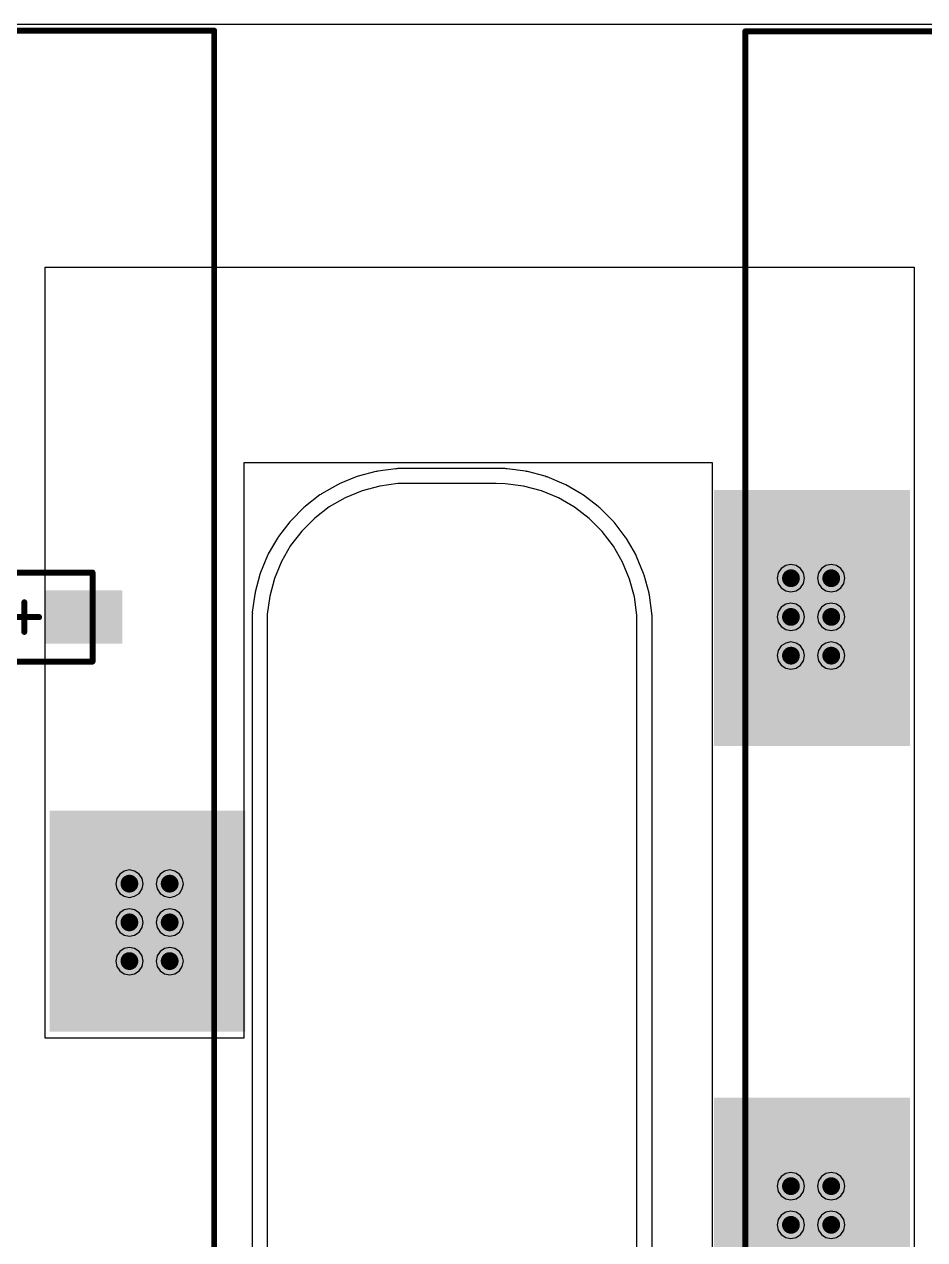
# Model space of a CAD drawing. Header units: millimetres. Extents: x 21 to 340, y 21 to 101.
# Drawn here: x 260.3 to 290.65, y 60.51 to 101.49 of the extents above; entities that cross this region are included whole.
import ezdxf

# ---------------------------------------------------------------- set-up
doc = ezdxf.new("R2010")
doc.units = ezdxf.units.MM
for name, color, linetype in [('BottomLayer', 5, 'Continuous'), ('BottomPaste', 16, 'Continuous'), ('BottomSolder', 6, 'Continuous'), ('Mechanical13', 56, 'Continuous'), ('Mechanical15', 56, 'Continuous'), ('MidLayer1', 16, 'Continuous'), ('MidLayer2', 76, 'Continuous'), ('MultiLayer', 9, 'Continuous'), ('PadHoleLayer', 156, 'Continuous'), ('TopLayer', 1, 'Continuous'), ('TopPaste', 8, 'Continuous'), ('TopSolder', 216, 'Continuous'), ('ViaHoleLayer', 16, 'Continuous')]:
    doc.layers.add(name, color=color, linetype=linetype)

# ---------------------------------------------------------------- blocks, each defined once
blk = doc.blocks.new('B340A_13_F_B_9')
at = {"layer": 'BottomLayer'}
for points in [[(-0.75, 0.85), (-3.25, 0.85), (-0.75, -0.85), (-3.25, -0.85)], [(3.25, 0.85), (0.75, 0.85), (3.25, -0.85), (0.75, -0.85)]]:
    blk.add_solid(points, dxfattribs=at)
at = {"layer": 'BottomPaste'}
for points in [[(-0.75, 0.85), (-3.25, 0.85), (-0.75, -0.85), (-3.25, -0.85)], [(3.25, 0.85), (0.75, 0.85), (3.25, -0.85), (0.75, -0.85)]]:
    blk.add_solid(points, dxfattribs=at)
at = {"layer": 'BottomSolder'}
for points in [[(-0.699, 0.901), (-3.301, 0.901), (-0.699, -0.901), (-3.301, -0.901)], [(3.301, 0.901), (0.699, 0.901), (3.301, -0.901), (0.699, -0.901)]]:
    blk.add_solid(points, dxfattribs=at)
at = {"layer": 'Mechanical13', "const_width": 0.2}
for points in [[(-2.3, 1.5), (2.3, 1.5)], [(-2.3, -1.5), (-2.3, 1.5)], [(2.3, -1.5), (2.3, 1.5)], [(-2.3, -1.5), (2.3, -1.5)]]:
    blk.add_lwpolyline(points, dxfattribs=at)
at = {"layer": 'Mechanical13', "const_width": 0.1}
for points in [[(-2.35, 1.5, 1), (-2.25, 1.5, 1)], [(-2.35, 1.5, 1), (-2.25, 1.5, 1)], [(2.25, 1.5, 1), (2.35, 1.5, 1)], [(2.25, 1.5, 1), (2.35, 1.5, 1)], [(-2.35, -1.5, 1), (-2.25, -1.5, 1)], [(-2.35, -1.5, 1), (-2.25, -1.5, 1)], [(2.25, -1.5, 1), (2.35, -1.5, 1)], [(2.25, -1.5, 1), (2.35, -1.5, 1)]]:
    blk.add_lwpolyline(points, format="xyb", close=True, dxfattribs=at)
at = {"layer": 'Mechanical15', "const_width": 0.2}
for points in [[(0, -0.5), (0, 0.5)], [(-0.5, 0), (0.5, 0)]]:
    blk.add_lwpolyline(points, dxfattribs=at)
at = {"layer": 'Mechanical15', "const_width": 0.1}
for points in [[(-0.05, 0.5, 1), (0.05, 0.5, 1)], [(-0.55, 0, 1), (-0.45, 0, 1)], [(0.45, 0, 1), (0.55, 0, 1)], [(-0.05, -0.5, 1), (0.05, -0.5, 1)]]:
    blk.add_lwpolyline(points, format="xyb", close=True, dxfattribs=at)
blk = doc.blocks.new('3G30A_12')
at = {"layer": 'Mechanical13', "const_width": 0.2}
for points in [[(39.875, 49.9), (-40.275, 49.9)], [(-40.275, -3.25), (-40.275, 49.9)]]:
    blk.add_lwpolyline(points, dxfattribs=at)
at = {"layer": 'Mechanical13', "const_width": 0.1}
blk.add_lwpolyline([(-40.325, 49.9, 1), (-40.225, 49.9, 1)], format="xyb", close=True, dxfattribs=at)
blk.add_lwpolyline([(-40.325, 49.9, 1), (-40.225, 49.9, 1)], format="xyb", close=True, dxfattribs=at)
at = {"layer": 'PadHoleLayer'}
blk.add_lwpolyline([(-10.25, 47.65), (-10.25, 47.65), (-10.25, 47.65), (-10.25, 47.65)], close=True, dxfattribs=at)
at = {"layer": 'TopLayer'}
blk.add_solid([(-6.575, 50.9), (-13.925, 50.9), (-6.575, 44.4), (-13.925, 44.4)], dxfattribs=at)
at = {"layer": 'TopPaste'}
blk.add_solid([(-6.575, 50.9), (-13.925, 50.9), (-6.575, 44.4), (-13.925, 44.4)], dxfattribs=at)
at = {"layer": 'TopSolder'}
blk.add_solid([(-6.524, 50.951), (-13.976, 50.951), (-6.524, 44.349), (-13.976, 44.349)], dxfattribs=at)
blk = doc.blocks.new('3G30A_13')
at = {"layer": 'Mechanical13', "const_width": 0.2}
for points in [[(-40.275, -3.25), (-40.275, 49.9)], [(39.875, -3.25), (-40.275, -3.25)]]:
    blk.add_lwpolyline(points, dxfattribs=at)
at = {"layer": 'Mechanical13', "const_width": 0.1}
blk.add_lwpolyline([(-40.325, -3.25, 1), (-40.225, -3.25, 1)], format="xyb", close=True, dxfattribs=at)
blk.add_lwpolyline([(-40.325, -3.25, 1), (-40.225, -3.25, 1)], format="xyb", close=True, dxfattribs=at)
at = {"layer": 'PadHoleLayer'}
for points in [[(-20.5, -1), (-20.5, -1), (-20.5, -1), (-20.5, -1)], [(0, -1), (0, -1), (0, -1), (0, -1)]]:
    blk.add_lwpolyline(points, close=True, dxfattribs=at)
at = {"layer": 'TopLayer'}
for points in [[(-16.235, 2.25), (-24.765, 2.25), (-16.235, -4.25), (-24.765, -4.25)], [(4.265, 2.25), (-4.265, 2.25), (4.265, -4.25), (-4.265, -4.25)]]:
    blk.add_solid(points, dxfattribs=at)
at = {"layer": 'TopPaste'}
for points in [[(-16.235, 2.25), (-24.765, 2.25), (-16.235, -4.25), (-24.765, -4.25)], [(4.265, 2.25), (-4.265, 2.25), (4.265, -4.25), (-4.265, -4.25)]]:
    blk.add_solid(points, dxfattribs=at)
at = {"layer": 'TopSolder'}
for points in [[(-16.184, 2.301), (-24.816, 2.301), (-16.184, -4.301), (-24.816, -4.301)], [(4.316, 2.301), (-4.316, 2.301), (4.316, -4.301), (-4.316, -4.301)]]:
    blk.add_solid(points, dxfattribs=at)

msp = doc.modelspace()

# ---------------------------------------------------------------- linework, layer by layer
at = {"layer": 'BottomLayer'}
for p, q in [((261, 93.3), (290.3, 93.3)), ((261, 67.3), (261, 93.3)), ((290.3, 93.3), (290.3, 36)), ((283.5, 86.7), (267.7, 86.7)), ((267.7, 86.7), (267.7, 67.3)), ((283.5, 36), (283.5, 86.7)), ((267.7, 67.3), (261, 67.3))]:
    msp.add_line(p, q, dxfattribs=at)
at = {"layer": 'BottomLayer', "const_width": 0.3}
for points in [[(285.992, 82.811, 1), (286.292, 82.811, 1)], [(287.35, 82.811, 1), (287.65, 82.811, 1)], [(285.992, 81.506, 1), (286.292, 81.506, 1)], [(287.35, 81.506, 1), (287.65, 81.506, 1)], [(285.992, 80.2, 1), (286.292, 80.2, 1)], [(287.35, 80.2, 1), (287.65, 80.2, 1)], [(263.692, 72.511, 1), (263.992, 72.511, 1)], [(265.05, 72.511, 1), (265.35, 72.511, 1)], [(263.692, 71.206, 1), (263.992, 71.206, 1)], [(265.05, 71.206, 1), (265.35, 71.206, 1)], [(263.692, 69.9, 1), (263.992, 69.9, 1)], [(265.05, 69.9, 1), (265.35, 69.9, 1)], [(285.992, 62.311, 1), (286.292, 62.311, 1)], [(287.35, 62.311, 1), (287.65, 62.311, 1)], [(285.992, 61.006, 1), (286.292, 61.006, 1)], [(287.35, 61.006, 1), (287.65, 61.006, 1)]]:
    msp.add_lwpolyline(points, format="xyb", close=True, dxfattribs=at)
at = {"layer": 'MidLayer1'}
for p, q in [((20.51, 101.49), (339.99, 101.49)), ((272.825, 86.505), (272.213, 86.425)), ((272.858, 86.503), (272.825, 86.505)), ((272.891, 86.51), (272.858, 86.503)), ((273.2, 86.51), (272.891, 86.51)), ((276.2, 86.51), (273.2, 86.51)), ((276.201, 86.51), (276.2, 86.51)), ((276.512, 86.509), (276.201, 86.51)), ((276.201, 86.51), (276.201, 86.51)), ((276.545, 86.503), (276.512, 86.509)), ((276.579, 86.505), (276.545, 86.503)), ((277.195, 86.422), (276.579, 86.505)), ((271.488, 86.231), (270.917, 85.994)), ((271.521, 86.237), (271.488, 86.231)), ((271.551, 86.252), (271.521, 86.237)), ((272.147, 86.412), (271.551, 86.252)), ((272.181, 86.414), (272.147, 86.412)), ((272.213, 86.425), (272.181, 86.414)), ((277.227, 86.412), (277.195, 86.422)), ((277.261, 86.409), (277.227, 86.412)), ((277.862, 86.248), (277.261, 86.409)), ((277.892, 86.233), (277.862, 86.248)), ((277.924, 86.226), (277.892, 86.233)), ((278.499, 85.987), (277.924, 86.226)), ((270.857, 85.965), (270.323, 85.656)), ((270.889, 85.976), (270.857, 85.965)), ((270.917, 85.994), (270.889, 85.976)), ((278.527, 85.969), (278.499, 85.987)), ((278.559, 85.958), (278.527, 85.969)), ((279.098, 85.646), (278.559, 85.958)), ((270.267, 85.619), (269.777, 85.243)), ((270.297, 85.634), (270.267, 85.619)), ((270.323, 85.656), (270.297, 85.634)), ((279.123, 85.624), (279.098, 85.646)), ((279.153, 85.609), (279.123, 85.624)), ((279.646, 85.23), (279.153, 85.609)), ((269.727, 85.199), (269.291, 84.763)), ((269.755, 85.218), (269.727, 85.199)), ((269.777, 85.243), (269.755, 85.218)), ((279.669, 85.205), (279.646, 85.23)), ((279.696, 85.187), (279.669, 85.205)), ((280.137, 84.746), (279.696, 85.187)), ((269.247, 84.713), (268.871, 84.223)), ((269.272, 84.735), (269.247, 84.713)), ((269.291, 84.763), (269.272, 84.735)), ((280.155, 84.719), (280.137, 84.746)), ((280.18, 84.696), (280.155, 84.719)), ((280.559, 84.203), (280.18, 84.696)), ((268.834, 84.167), (268.525, 83.633)), ((268.856, 84.193), (268.834, 84.167)), ((268.871, 84.223), (268.856, 84.193)), ((280.574, 84.173), (280.559, 84.203)), ((280.596, 84.148), (280.574, 84.173)), ((280.908, 83.609), (280.596, 84.148)), ((268.525, 83.633), (268.514, 83.601)), ((268.496, 83.573), (268.259, 83.002)), ((268.514, 83.601), (268.496, 83.573)), ((280.919, 83.577), (280.908, 83.609)), ((280.937, 83.549), (280.919, 83.577)), ((281.176, 82.975), (280.937, 83.549)), ((285.965, 83.237), (285.816, 83.137)), ((286.142, 83.272), (285.965, 83.237)), ((286.318, 83.237), (286.142, 83.272)), ((286.468, 83.137), (286.318, 83.237)), ((287.323, 83.237), (287.174, 83.137)), ((287.5, 83.272), (287.323, 83.237)), ((287.677, 83.237), (287.5, 83.272)), ((287.826, 83.137), (287.677, 83.237)), ((268.238, 82.939), (268.078, 82.343)), ((268.253, 82.969), (268.238, 82.939)), ((268.259, 83.002), (268.253, 82.969)), ((281.183, 82.942), (281.176, 82.975)), ((281.198, 82.912), (281.183, 82.942)), ((281.359, 82.311), (281.198, 82.912)), ((285.716, 82.988), (285.68, 82.811)), ((285.68, 82.811), (285.716, 82.635)), ((285.816, 83.137), (285.716, 82.988)), ((286.568, 82.988), (286.468, 83.137)), ((286.603, 82.811), (286.568, 82.988)), ((286.568, 82.635), (286.603, 82.811)), ((287.074, 82.988), (287.039, 82.811)), ((287.039, 82.811), (287.074, 82.635)), ((287.174, 83.137), (287.074, 82.988)), ((287.926, 82.988), (287.826, 83.137)), ((287.961, 82.811), (287.926, 82.988)), ((287.926, 82.635), (287.961, 82.811)), ((285.716, 82.635), (285.816, 82.485)), ((285.816, 82.485), (285.965, 82.385)), ((285.965, 82.385), (286.142, 82.35)), ((286.142, 82.35), (286.318, 82.385)), ((286.318, 82.385), (286.468, 82.485)), ((286.468, 82.485), (286.568, 82.635)), ((287.074, 82.635), (287.174, 82.485)), ((287.174, 82.485), (287.323, 82.385)), ((287.323, 82.385), (287.5, 82.35)), ((287.5, 82.35), (287.677, 82.385)), ((287.677, 82.385), (287.826, 82.485)), ((287.826, 82.485), (287.926, 82.635)), ((268.065, 82.277), (267.985, 81.665)), ((268.076, 82.309), (268.065, 82.277)), ((268.078, 82.343), (268.076, 82.309)), ((281.362, 82.277), (281.359, 82.311)), ((281.372, 82.245), (281.362, 82.277)), ((281.455, 81.629), (281.372, 82.245)), ((267.987, 81.632), (267.98, 81.599)), ((267.98, 81.599), (267.98, 81.29)), ((267.985, 81.665), (267.987, 81.632)), ((281.453, 81.595), (281.455, 81.629)), ((281.459, 81.562), (281.453, 81.595)), ((281.46, 81.251), (281.459, 81.562)), ((285.716, 81.682), (285.68, 81.506)), ((285.816, 81.832), (285.716, 81.682)), ((285.965, 81.932), (285.816, 81.832)), ((286.142, 81.967), (285.965, 81.932)), ((286.318, 81.932), (286.142, 81.967)), ((286.468, 81.832), (286.318, 81.932)), ((286.568, 81.682), (286.468, 81.832)), ((286.603, 81.506), (286.568, 81.682)), ((287.074, 81.682), (287.039, 81.506)), ((287.174, 81.832), (287.074, 81.682)), ((287.323, 81.932), (287.174, 81.832)), ((287.5, 81.967), (287.323, 81.932)), ((287.677, 81.932), (287.5, 81.967)), ((287.826, 81.832), (287.677, 81.932)), ((287.926, 81.682), (287.826, 81.832)), ((287.961, 81.506), (287.926, 81.682)), ((267.98, 81.29), (267.98, 40.71)), ((281.46, 81.25), (281.46, 81.251)), ((281.46, 81.251), (281.46, 81.251)), ((281.46, 40.75), (281.46, 81.25)), ((285.68, 81.506), (285.716, 81.329)), ((285.716, 81.329), (285.816, 81.179)), ((285.816, 81.179), (285.965, 81.079)), ((286.318, 81.079), (286.468, 81.179)), ((286.468, 81.179), (286.568, 81.329)), ((286.568, 81.329), (286.603, 81.506)), ((287.039, 81.506), (287.074, 81.329)), ((287.074, 81.329), (287.174, 81.179)), ((287.174, 81.179), (287.323, 81.079)), ((287.677, 81.079), (287.826, 81.179)), ((287.826, 81.179), (287.926, 81.329)), ((287.926, 81.329), (287.961, 81.506)), ((285.965, 81.079), (286.142, 81.044)), ((286.142, 81.044), (286.318, 81.079)), ((287.323, 81.079), (287.5, 81.044)), ((287.5, 81.044), (287.677, 81.079)), ((285.716, 80.377), (285.68, 80.2)), ((285.816, 80.526), (285.716, 80.377)), ((285.965, 80.626), (285.816, 80.526)), ((286.142, 80.661), (285.965, 80.626)), ((286.318, 80.626), (286.142, 80.661)), ((286.468, 80.526), (286.318, 80.626)), ((286.568, 80.377), (286.468, 80.526)), ((286.603, 80.2), (286.568, 80.377)), ((287.074, 80.377), (287.039, 80.2)), ((287.174, 80.526), (287.074, 80.377)), ((287.323, 80.626), (287.174, 80.526)), ((287.5, 80.661), (287.323, 80.626)), ((287.677, 80.626), (287.5, 80.661)), ((287.826, 80.526), (287.677, 80.626)), ((287.926, 80.377), (287.826, 80.526)), ((287.961, 80.2), (287.926, 80.377)), ((285.68, 80.2), (285.716, 80.023)), ((285.716, 80.023), (285.816, 79.874)), ((286.468, 79.874), (286.568, 80.023)), ((286.568, 80.023), (286.603, 80.2)), ((287.039, 80.2), (287.074, 80.023)), ((287.074, 80.023), (287.174, 79.874)), ((287.826, 79.874), (287.926, 80.023)), ((287.926, 80.023), (287.961, 80.2)), ((285.816, 79.874), (285.965, 79.774)), ((285.965, 79.774), (286.142, 79.739)), ((286.142, 79.739), (286.318, 79.774)), ((286.318, 79.774), (286.468, 79.874)), ((287.174, 79.874), (287.323, 79.774)), ((287.323, 79.774), (287.5, 79.739)), ((287.5, 79.739), (287.677, 79.774)), ((287.677, 79.774), (287.826, 79.874)), ((263.842, 72.972), (263.665, 72.937)), ((264.018, 72.937), (263.842, 72.972)), ((265.2, 72.972), (265.023, 72.937)), ((265.377, 72.937), (265.2, 72.972)), ((263.416, 72.688), (263.38, 72.511)), ((263.516, 72.837), (263.416, 72.688)), ((263.665, 72.937), (263.516, 72.837)), ((264.168, 72.837), (264.018, 72.937)), ((264.268, 72.688), (264.168, 72.837)), ((264.303, 72.511), (264.268, 72.688)), ((264.774, 72.688), (264.739, 72.511)), ((264.874, 72.837), (264.774, 72.688)), ((265.023, 72.937), (264.874, 72.837)), ((265.526, 72.837), (265.377, 72.937)), ((265.626, 72.688), (265.526, 72.837)), ((265.661, 72.511), (265.626, 72.688)), ((263.38, 72.511), (263.416, 72.335)), ((263.416, 72.335), (263.516, 72.185)), ((263.516, 72.185), (263.665, 72.085)), ((264.018, 72.085), (264.168, 72.185)), ((264.168, 72.185), (264.268, 72.335)), ((264.268, 72.335), (264.303, 72.511)), ((264.739, 72.511), (264.774, 72.335)), ((264.774, 72.335), (264.874, 72.185)), ((264.874, 72.185), (265.023, 72.085)), ((265.377, 72.085), (265.526, 72.185)), ((265.526, 72.185), (265.626, 72.335)), ((265.626, 72.335), (265.661, 72.511)), ((263.665, 72.085), (263.842, 72.05)), ((263.842, 72.05), (264.018, 72.085)), ((265.023, 72.085), (265.2, 72.05)), ((265.2, 72.05), (265.377, 72.085)), ((263.416, 71.382), (263.38, 71.206)), ((263.516, 71.532), (263.416, 71.382)), ((263.665, 71.632), (263.516, 71.532)), ((263.842, 71.667), (263.665, 71.632)), ((264.018, 71.632), (263.842, 71.667)), ((264.168, 71.532), (264.018, 71.632)), ((264.268, 71.382), (264.168, 71.532)), ((264.303, 71.206), (264.268, 71.382)), ((264.774, 71.382), (264.739, 71.206)), ((264.874, 71.532), (264.774, 71.382)), ((265.023, 71.632), (264.874, 71.532)), ((265.2, 71.667), (265.023, 71.632)), ((265.377, 71.632), (265.2, 71.667)), ((265.526, 71.532), (265.377, 71.632)), ((265.626, 71.382), (265.526, 71.532)), ((265.661, 71.206), (265.626, 71.382)), ((263.38, 71.206), (263.416, 71.029)), ((263.416, 71.029), (263.516, 70.879)), ((264.168, 70.879), (264.268, 71.029)), ((264.268, 71.029), (264.303, 71.206)), ((264.739, 71.206), (264.774, 71.029)), ((264.774, 71.029), (264.874, 70.879)), ((265.526, 70.879), (265.626, 71.029)), ((265.626, 71.029), (265.661, 71.206)), ((263.516, 70.879), (263.665, 70.779)), ((263.665, 70.779), (263.842, 70.744)), ((263.842, 70.744), (264.018, 70.779)), ((264.018, 70.779), (264.168, 70.879)), ((264.874, 70.879), (265.023, 70.779)), ((265.023, 70.779), (265.2, 70.744)), ((265.2, 70.744), (265.377, 70.779)), ((265.377, 70.779), (265.526, 70.879)), ((263.516, 70.226), (263.416, 70.077)), ((263.665, 70.326), (263.516, 70.226)), ((263.842, 70.361), (263.665, 70.326)), ((264.018, 70.326), (263.842, 70.361)), ((264.168, 70.226), (264.018, 70.326)), ((264.268, 70.077), (264.168, 70.226)), ((264.874, 70.226), (264.774, 70.077)), ((265.023, 70.326), (264.874, 70.226)), ((265.2, 70.361), (265.023, 70.326)), ((265.377, 70.326), (265.2, 70.361)), ((265.526, 70.226), (265.377, 70.326)), ((265.626, 70.077), (265.526, 70.226)), ((263.416, 70.077), (263.38, 69.9)), ((263.38, 69.9), (263.416, 69.723)), ((263.416, 69.723), (263.516, 69.574)), ((264.168, 69.574), (264.268, 69.723)), ((264.303, 69.9), (264.268, 70.077)), ((264.268, 69.723), (264.303, 69.9)), ((264.774, 70.077), (264.739, 69.9)), ((264.739, 69.9), (264.774, 69.723)), ((264.774, 69.723), (264.874, 69.574)), ((265.526, 69.574), (265.626, 69.723)), ((265.661, 69.9), (265.626, 70.077)), ((265.626, 69.723), (265.661, 69.9)), ((263.516, 69.574), (263.665, 69.474)), ((263.665, 69.474), (263.842, 69.439)), ((263.842, 69.439), (264.018, 69.474)), ((264.018, 69.474), (264.168, 69.574)), ((264.874, 69.574), (265.023, 69.474)), ((265.023, 69.474), (265.2, 69.439)), ((265.2, 69.439), (265.377, 69.474)), ((265.377, 69.474), (265.526, 69.574)), ((285.965, 62.737), (285.816, 62.637)), ((286.142, 62.772), (285.965, 62.737)), ((286.318, 62.737), (286.142, 62.772)), ((286.468, 62.637), (286.318, 62.737)), ((287.323, 62.737), (287.174, 62.637)), ((287.5, 62.772), (287.323, 62.737)), ((287.677, 62.737), (287.5, 62.772)), ((287.826, 62.637), (287.677, 62.737)), ((285.716, 62.488), (285.68, 62.311)), ((285.68, 62.311), (285.716, 62.135)), ((285.816, 62.637), (285.716, 62.488)), ((286.568, 62.488), (286.468, 62.637)), ((286.603, 62.311), (286.568, 62.488)), ((286.568, 62.135), (286.603, 62.311)), ((287.074, 62.488), (287.039, 62.311)), ((287.039, 62.311), (287.074, 62.135)), ((287.174, 62.637), (287.074, 62.488)), ((287.926, 62.488), (287.826, 62.637)), ((287.961, 62.311), (287.926, 62.488)), ((287.926, 62.135), (287.961, 62.311)), ((285.716, 62.135), (285.816, 61.985)), ((285.816, 61.985), (285.965, 61.885)), ((286.318, 61.885), (286.468, 61.985)), ((286.468, 61.985), (286.568, 62.135)), ((287.074, 62.135), (287.174, 61.985)), ((287.174, 61.985), (287.323, 61.885)), ((287.677, 61.885), (287.826, 61.985)), ((287.826, 61.985), (287.926, 62.135)), ((285.965, 61.885), (286.142, 61.85)), ((286.142, 61.85), (286.318, 61.885)), ((287.323, 61.885), (287.5, 61.85)), ((287.5, 61.85), (287.677, 61.885)), ((285.716, 61.182), (285.68, 61.006)), ((285.816, 61.332), (285.716, 61.182)), ((285.965, 61.432), (285.816, 61.332)), ((286.142, 61.467), (285.965, 61.432)), ((286.318, 61.432), (286.142, 61.467)), ((286.468, 61.332), (286.318, 61.432)), ((286.568, 61.182), (286.468, 61.332)), ((286.603, 61.006), (286.568, 61.182)), ((287.074, 61.182), (287.039, 61.006)), ((287.174, 61.332), (287.074, 61.182)), ((287.323, 61.432), (287.174, 61.332)), ((287.5, 61.467), (287.323, 61.432)), ((287.677, 61.432), (287.5, 61.467)), ((287.826, 61.332), (287.677, 61.432)), ((287.926, 61.182), (287.826, 61.332)), ((287.961, 61.006), (287.926, 61.182)), ((285.68, 61.006), (285.716, 60.829)), ((285.716, 60.829), (285.816, 60.679)), ((285.816, 60.679), (285.965, 60.579)), ((286.318, 60.579), (286.468, 60.679)), ((286.468, 60.679), (286.568, 60.829)), ((286.568, 60.829), (286.603, 61.006)), ((287.039, 61.006), (287.074, 60.829)), ((287.074, 60.829), (287.174, 60.679)), ((287.174, 60.679), (287.323, 60.579)), ((287.677, 60.579), (287.826, 60.679)), ((287.826, 60.679), (287.926, 60.829)), ((287.926, 60.829), (287.961, 61.006)), ((285.965, 60.579), (286.142, 60.544)), ((286.142, 60.544), (286.318, 60.579)), ((287.323, 60.579), (287.5, 60.544)), ((287.5, 60.544), (287.677, 60.579))]:
    msp.add_line(p, q, dxfattribs=at)
at = {"layer": 'MidLayer1', "const_width": 0.3}
for points in [[(285.992, 82.811, 1), (286.292, 82.811, 1)], [(287.35, 82.811, 1), (287.65, 82.811, 1)], [(285.992, 81.506, 1), (286.292, 81.506, 1)], [(287.35, 81.506, 1), (287.65, 81.506, 1)], [(285.992, 80.2, 1), (286.292, 80.2, 1)], [(287.35, 80.2, 1), (287.65, 80.2, 1)], [(263.692, 72.511, 1), (263.992, 72.511, 1)], [(265.05, 72.511, 1), (265.35, 72.511, 1)], [(263.692, 71.206, 1), (263.992, 71.206, 1)], [(265.05, 71.206, 1), (265.35, 71.206, 1)], [(263.692, 69.9, 1), (263.992, 69.9, 1)], [(265.05, 69.9, 1), (265.35, 69.9, 1)], [(285.992, 62.311, 1), (286.292, 62.311, 1)], [(287.35, 62.311, 1), (287.65, 62.311, 1)], [(285.992, 61.006, 1), (286.292, 61.006, 1)], [(287.35, 61.006, 1), (287.65, 61.006, 1)]]:
    msp.add_lwpolyline(points, format="xyb", close=True, dxfattribs=at)
at = {"layer": 'MidLayer2'}
for p, q in [((20.51, 101.49), (339.99, 101.49)), ((272.825, 86.505), (272.213, 86.425)), ((272.858, 86.503), (272.825, 86.505)), ((272.891, 86.51), (272.858, 86.503)), ((273.2, 86.51), (272.891, 86.51)), ((276.2, 86.51), (273.2, 86.51)), ((276.201, 86.51), (276.2, 86.51)), ((276.512, 86.509), (276.201, 86.51)), ((276.201, 86.51), (276.201, 86.51)), ((276.545, 86.503), (276.512, 86.509)), ((276.579, 86.505), (276.545, 86.503)), ((277.195, 86.422), (276.579, 86.505)), ((271.488, 86.231), (270.917, 85.994)), ((271.521, 86.237), (271.488, 86.231)), ((271.551, 86.252), (271.521, 86.237)), ((272.147, 86.412), (271.551, 86.252)), ((272.181, 86.414), (272.147, 86.412)), ((272.213, 86.425), (272.181, 86.414)), ((277.227, 86.412), (277.195, 86.422)), ((277.261, 86.409), (277.227, 86.412)), ((277.862, 86.248), (277.261, 86.409)), ((277.892, 86.233), (277.862, 86.248)), ((277.924, 86.226), (277.892, 86.233)), ((278.499, 85.987), (277.924, 86.226)), ((270.857, 85.965), (270.323, 85.656)), ((270.889, 85.976), (270.857, 85.965)), ((270.917, 85.994), (270.889, 85.976)), ((278.527, 85.969), (278.499, 85.987)), ((278.559, 85.958), (278.527, 85.969)), ((279.098, 85.646), (278.559, 85.958)), ((270.267, 85.619), (269.777, 85.243)), ((270.297, 85.634), (270.267, 85.619)), ((270.323, 85.656), (270.297, 85.634)), ((279.123, 85.624), (279.098, 85.646)), ((279.153, 85.609), (279.123, 85.624)), ((279.646, 85.23), (279.153, 85.609)), ((269.727, 85.199), (269.291, 84.763)), ((269.755, 85.218), (269.727, 85.199)), ((269.777, 85.243), (269.755, 85.218)), ((279.669, 85.205), (279.646, 85.23)), ((279.696, 85.187), (279.669, 85.205)), ((280.137, 84.746), (279.696, 85.187)), ((269.247, 84.713), (268.871, 84.223)), ((269.272, 84.735), (269.247, 84.713)), ((269.291, 84.763), (269.272, 84.735)), ((280.155, 84.719), (280.137, 84.746)), ((280.18, 84.696), (280.155, 84.719)), ((280.559, 84.203), (280.18, 84.696)), ((268.834, 84.167), (268.525, 83.633)), ((268.856, 84.193), (268.834, 84.167)), ((268.871, 84.223), (268.856, 84.193)), ((280.574, 84.173), (280.559, 84.203)), ((280.596, 84.148), (280.574, 84.173)), ((280.908, 83.609), (280.596, 84.148)), ((268.525, 83.633), (268.514, 83.601)), ((268.496, 83.573), (268.259, 83.002)), ((268.514, 83.601), (268.496, 83.573)), ((280.919, 83.577), (280.908, 83.609)), ((280.937, 83.549), (280.919, 83.577)), ((281.176, 82.975), (280.937, 83.549)), ((285.965, 83.237), (285.816, 83.137)), ((286.142, 83.272), (285.965, 83.237)), ((286.318, 83.237), (286.142, 83.272)), ((286.468, 83.137), (286.318, 83.237)), ((287.323, 83.237), (287.174, 83.137)), ((287.5, 83.272), (287.323, 83.237)), ((287.677, 83.237), (287.5, 83.272)), ((287.826, 83.137), (287.677, 83.237)), ((268.238, 82.939), (268.078, 82.343)), ((268.253, 82.969), (268.238, 82.939)), ((268.259, 83.002), (268.253, 82.969)), ((281.183, 82.942), (281.176, 82.975)), ((281.198, 82.912), (281.183, 82.942)), ((281.359, 82.311), (281.198, 82.912)), ((285.716, 82.988), (285.68, 82.811)), ((285.68, 82.811), (285.716, 82.635)), ((285.816, 83.137), (285.716, 82.988)), ((286.568, 82.988), (286.468, 83.137)), ((286.603, 82.811), (286.568, 82.988)), ((286.568, 82.635), (286.603, 82.811)), ((287.074, 82.988), (287.039, 82.811)), ((287.039, 82.811), (287.074, 82.635)), ((287.174, 83.137), (287.074, 82.988)), ((287.926, 82.988), (287.826, 83.137)), ((287.961, 82.811), (287.926, 82.988)), ((287.926, 82.635), (287.961, 82.811)), ((285.716, 82.635), (285.816, 82.485)), ((285.816, 82.485), (285.965, 82.385)), ((285.965, 82.385), (286.142, 82.35)), ((286.142, 82.35), (286.318, 82.385)), ((286.318, 82.385), (286.468, 82.485)), ((286.468, 82.485), (286.568, 82.635)), ((287.074, 82.635), (287.174, 82.485)), ((287.174, 82.485), (287.323, 82.385)), ((287.323, 82.385), (287.5, 82.35)), ((287.5, 82.35), (287.677, 82.385)), ((287.677, 82.385), (287.826, 82.485)), ((287.826, 82.485), (287.926, 82.635)), ((268.065, 82.277), (267.985, 81.665)), ((268.076, 82.309), (268.065, 82.277)), ((268.078, 82.343), (268.076, 82.309)), ((281.362, 82.277), (281.359, 82.311)), ((281.372, 82.245), (281.362, 82.277)), ((281.455, 81.629), (281.372, 82.245)), ((267.987, 81.632), (267.98, 81.599)), ((267.98, 81.599), (267.98, 81.29)), ((267.985, 81.665), (267.987, 81.632)), ((281.453, 81.595), (281.455, 81.629)), ((281.459, 81.562), (281.453, 81.595)), ((281.46, 81.251), (281.459, 81.562)), ((285.716, 81.682), (285.68, 81.506)), ((285.816, 81.832), (285.716, 81.682)), ((285.965, 81.932), (285.816, 81.832)), ((286.142, 81.967), (285.965, 81.932)), ((286.318, 81.932), (286.142, 81.967)), ((286.468, 81.832), (286.318, 81.932)), ((286.568, 81.682), (286.468, 81.832)), ((286.603, 81.506), (286.568, 81.682)), ((287.074, 81.682), (287.039, 81.506)), ((287.174, 81.832), (287.074, 81.682)), ((287.323, 81.932), (287.174, 81.832)), ((287.5, 81.967), (287.323, 81.932)), ((287.677, 81.932), (287.5, 81.967)), ((287.826, 81.832), (287.677, 81.932)), ((287.926, 81.682), (287.826, 81.832)), ((287.961, 81.506), (287.926, 81.682)), ((267.98, 81.29), (267.98, 40.71)), ((281.46, 81.25), (281.46, 81.251)), ((281.46, 81.251), (281.46, 81.251)), ((281.46, 40.75), (281.46, 81.25)), ((285.68, 81.506), (285.716, 81.329)), ((285.716, 81.329), (285.816, 81.179)), ((285.816, 81.179), (285.965, 81.079)), ((286.318, 81.079), (286.468, 81.179)), ((286.468, 81.179), (286.568, 81.329)), ((286.568, 81.329), (286.603, 81.506)), ((287.039, 81.506), (287.074, 81.329)), ((287.074, 81.329), (287.174, 81.179)), ((287.174, 81.179), (287.323, 81.079)), ((287.677, 81.079), (287.826, 81.179)), ((287.826, 81.179), (287.926, 81.329)), ((287.926, 81.329), (287.961, 81.506)), ((285.965, 81.079), (286.142, 81.044)), ((286.142, 81.044), (286.318, 81.079)), ((287.323, 81.079), (287.5, 81.044)), ((287.5, 81.044), (287.677, 81.079)), ((285.716, 80.377), (285.68, 80.2)), ((285.816, 80.526), (285.716, 80.377)), ((285.965, 80.626), (285.816, 80.526)), ((286.142, 80.661), (285.965, 80.626)), ((286.318, 80.626), (286.142, 80.661)), ((286.468, 80.526), (286.318, 80.626)), ((286.568, 80.377), (286.468, 80.526)), ((286.603, 80.2), (286.568, 80.377)), ((287.074, 80.377), (287.039, 80.2)), ((287.174, 80.526), (287.074, 80.377)), ((287.323, 80.626), (287.174, 80.526)), ((287.5, 80.661), (287.323, 80.626)), ((287.677, 80.626), (287.5, 80.661)), ((287.826, 80.526), (287.677, 80.626)), ((287.926, 80.377), (287.826, 80.526)), ((287.961, 80.2), (287.926, 80.377)), ((285.68, 80.2), (285.716, 80.023)), ((285.716, 80.023), (285.816, 79.874)), ((286.468, 79.874), (286.568, 80.023)), ((286.568, 80.023), (286.603, 80.2)), ((287.039, 80.2), (287.074, 80.023)), ((287.074, 80.023), (287.174, 79.874)), ((287.826, 79.874), (287.926, 80.023)), ((287.926, 80.023), (287.961, 80.2)), ((285.816, 79.874), (285.965, 79.774)), ((285.965, 79.774), (286.142, 79.739)), ((286.142, 79.739), (286.318, 79.774)), ((286.318, 79.774), (286.468, 79.874)), ((287.174, 79.874), (287.323, 79.774)), ((287.323, 79.774), (287.5, 79.739)), ((287.5, 79.739), (287.677, 79.774)), ((287.677, 79.774), (287.826, 79.874)), ((263.842, 72.972), (263.665, 72.937)), ((264.018, 72.937), (263.842, 72.972)), ((265.2, 72.972), (265.023, 72.937)), ((265.377, 72.937), (265.2, 72.972)), ((263.416, 72.688), (263.38, 72.511)), ((263.516, 72.837), (263.416, 72.688)), ((263.665, 72.937), (263.516, 72.837)), ((264.168, 72.837), (264.018, 72.937)), ((264.268, 72.688), (264.168, 72.837)), ((264.303, 72.511), (264.268, 72.688)), ((264.774, 72.688), (264.739, 72.511)), ((264.874, 72.837), (264.774, 72.688)), ((265.023, 72.937), (264.874, 72.837)), ((265.526, 72.837), (265.377, 72.937)), ((265.626, 72.688), (265.526, 72.837)), ((265.661, 72.511), (265.626, 72.688)), ((263.38, 72.511), (263.416, 72.335)), ((263.416, 72.335), (263.516, 72.185)), ((263.516, 72.185), (263.665, 72.085)), ((264.018, 72.085), (264.168, 72.185)), ((264.168, 72.185), (264.268, 72.335)), ((264.268, 72.335), (264.303, 72.511)), ((264.739, 72.511), (264.774, 72.335)), ((264.774, 72.335), (264.874, 72.185)), ((264.874, 72.185), (265.023, 72.085)), ((265.377, 72.085), (265.526, 72.185)), ((265.526, 72.185), (265.626, 72.335)), ((265.626, 72.335), (265.661, 72.511)), ((263.665, 72.085), (263.842, 72.05)), ((263.842, 72.05), (264.018, 72.085)), ((265.023, 72.085), (265.2, 72.05)), ((265.2, 72.05), (265.377, 72.085)), ((263.416, 71.382), (263.38, 71.206)), ((263.516, 71.532), (263.416, 71.382)), ((263.665, 71.632), (263.516, 71.532)), ((263.842, 71.667), (263.665, 71.632)), ((264.018, 71.632), (263.842, 71.667)), ((264.168, 71.532), (264.018, 71.632)), ((264.268, 71.382), (264.168, 71.532)), ((264.303, 71.206), (264.268, 71.382)), ((264.774, 71.382), (264.739, 71.206)), ((264.874, 71.532), (264.774, 71.382)), ((265.023, 71.632), (264.874, 71.532)), ((265.2, 71.667), (265.023, 71.632)), ((265.377, 71.632), (265.2, 71.667)), ((265.526, 71.532), (265.377, 71.632)), ((265.626, 71.382), (265.526, 71.532)), ((265.661, 71.206), (265.626, 71.382)), ((263.38, 71.206), (263.416, 71.029)), ((263.416, 71.029), (263.516, 70.879)), ((264.168, 70.879), (264.268, 71.029)), ((264.268, 71.029), (264.303, 71.206)), ((264.739, 71.206), (264.774, 71.029)), ((264.774, 71.029), (264.874, 70.879)), ((265.526, 70.879), (265.626, 71.029)), ((265.626, 71.029), (265.661, 71.206)), ((263.516, 70.879), (263.665, 70.779)), ((263.665, 70.779), (263.842, 70.744)), ((263.842, 70.744), (264.018, 70.779)), ((264.018, 70.779), (264.168, 70.879)), ((264.874, 70.879), (265.023, 70.779)), ((265.023, 70.779), (265.2, 70.744)), ((265.2, 70.744), (265.377, 70.779)), ((265.377, 70.779), (265.526, 70.879)), ((263.516, 70.226), (263.416, 70.077)), ((263.665, 70.326), (263.516, 70.226)), ((263.842, 70.361), (263.665, 70.326)), ((264.018, 70.326), (263.842, 70.361)), ((264.168, 70.226), (264.018, 70.326)), ((264.268, 70.077), (264.168, 70.226)), ((264.874, 70.226), (264.774, 70.077)), ((265.023, 70.326), (264.874, 70.226)), ((265.2, 70.361), (265.023, 70.326)), ((265.377, 70.326), (265.2, 70.361)), ((265.526, 70.226), (265.377, 70.326)), ((265.626, 70.077), (265.526, 70.226)), ((263.416, 70.077), (263.38, 69.9)), ((263.38, 69.9), (263.416, 69.723)), ((263.416, 69.723), (263.516, 69.574)), ((264.168, 69.574), (264.268, 69.723)), ((264.303, 69.9), (264.268, 70.077)), ((264.268, 69.723), (264.303, 69.9)), ((264.774, 70.077), (264.739, 69.9)), ((264.739, 69.9), (264.774, 69.723)), ((264.774, 69.723), (264.874, 69.574)), ((265.526, 69.574), (265.626, 69.723)), ((265.661, 69.9), (265.626, 70.077)), ((265.626, 69.723), (265.661, 69.9)), ((263.516, 69.574), (263.665, 69.474)), ((263.665, 69.474), (263.842, 69.439)), ((263.842, 69.439), (264.018, 69.474)), ((264.018, 69.474), (264.168, 69.574)), ((264.874, 69.574), (265.023, 69.474)), ((265.023, 69.474), (265.2, 69.439)), ((265.2, 69.439), (265.377, 69.474)), ((265.377, 69.474), (265.526, 69.574)), ((285.965, 62.737), (285.816, 62.637)), ((286.142, 62.772), (285.965, 62.737)), ((286.318, 62.737), (286.142, 62.772)), ((286.468, 62.637), (286.318, 62.737)), ((287.323, 62.737), (287.174, 62.637)), ((287.5, 62.772), (287.323, 62.737)), ((287.677, 62.737), (287.5, 62.772)), ((287.826, 62.637), (287.677, 62.737)), ((285.716, 62.488), (285.68, 62.311)), ((285.68, 62.311), (285.716, 62.135)), ((285.816, 62.637), (285.716, 62.488)), ((286.568, 62.488), (286.468, 62.637)), ((286.603, 62.311), (286.568, 62.488)), ((286.568, 62.135), (286.603, 62.311)), ((287.074, 62.488), (287.039, 62.311)), ((287.039, 62.311), (287.074, 62.135)), ((287.174, 62.637), (287.074, 62.488)), ((287.926, 62.488), (287.826, 62.637)), ((287.961, 62.311), (287.926, 62.488)), ((287.926, 62.135), (287.961, 62.311)), ((285.716, 62.135), (285.816, 61.985)), ((285.816, 61.985), (285.965, 61.885)), ((286.318, 61.885), (286.468, 61.985)), ((286.468, 61.985), (286.568, 62.135)), ((287.074, 62.135), (287.174, 61.985)), ((287.174, 61.985), (287.323, 61.885)), ((287.677, 61.885), (287.826, 61.985)), ((287.826, 61.985), (287.926, 62.135)), ((285.965, 61.885), (286.142, 61.85)), ((286.142, 61.85), (286.318, 61.885)), ((287.323, 61.885), (287.5, 61.85)), ((287.5, 61.85), (287.677, 61.885)), ((285.716, 61.182), (285.68, 61.006)), ((285.816, 61.332), (285.716, 61.182)), ((285.965, 61.432), (285.816, 61.332)), ((286.142, 61.467), (285.965, 61.432)), ((286.318, 61.432), (286.142, 61.467)), ((286.468, 61.332), (286.318, 61.432)), ((286.568, 61.182), (286.468, 61.332)), ((286.603, 61.006), (286.568, 61.182)), ((287.074, 61.182), (287.039, 61.006)), ((287.174, 61.332), (287.074, 61.182)), ((287.323, 61.432), (287.174, 61.332)), ((287.5, 61.467), (287.323, 61.432)), ((287.677, 61.432), (287.5, 61.467)), ((287.826, 61.332), (287.677, 61.432)), ((287.926, 61.182), (287.826, 61.332)), ((287.961, 61.006), (287.926, 61.182)), ((285.68, 61.006), (285.716, 60.829)), ((285.716, 60.829), (285.816, 60.679)), ((285.816, 60.679), (285.965, 60.579)), ((286.318, 60.579), (286.468, 60.679)), ((286.468, 60.679), (286.568, 60.829)), ((286.568, 60.829), (286.603, 61.006)), ((287.039, 61.006), (287.074, 60.829)), ((287.074, 60.829), (287.174, 60.679)), ((287.174, 60.679), (287.323, 60.579)), ((287.677, 60.579), (287.826, 60.679)), ((287.826, 60.679), (287.926, 60.829)), ((287.926, 60.829), (287.961, 61.006)), ((285.965, 60.579), (286.142, 60.544)), ((286.142, 60.544), (286.318, 60.579)), ((287.323, 60.579), (287.5, 60.544)), ((287.5, 60.544), (287.677, 60.579))]:
    msp.add_line(p, q, dxfattribs=at)
at = {"layer": 'MidLayer2', "const_width": 0.3}
for points in [[(285.992, 82.811, 1), (286.292, 82.811, 1)], [(287.35, 82.811, 1), (287.65, 82.811, 1)], [(285.992, 81.506, 1), (286.292, 81.506, 1)], [(287.35, 81.506, 1), (287.65, 81.506, 1)], [(285.992, 80.2, 1), (286.292, 80.2, 1)], [(287.35, 80.2, 1), (287.65, 80.2, 1)], [(263.692, 72.511, 1), (263.992, 72.511, 1)], [(265.05, 72.511, 1), (265.35, 72.511, 1)], [(263.692, 71.206, 1), (263.992, 71.206, 1)], [(265.05, 71.206, 1), (265.35, 71.206, 1)], [(263.692, 69.9, 1), (263.992, 69.9, 1)], [(265.05, 69.9, 1), (265.35, 69.9, 1)], [(285.992, 62.311, 1), (286.292, 62.311, 1)], [(287.35, 62.311, 1), (287.65, 62.311, 1)], [(285.992, 61.006, 1), (286.292, 61.006, 1)], [(287.35, 61.006, 1), (287.65, 61.006, 1)]]:
    msp.add_lwpolyline(points, format="xyb", close=True, dxfattribs=at)
at = {"layer": 'MultiLayer'}
for p, q in [((271.683, 85.76), (271.112, 85.523)), ((272.279, 85.919), (271.683, 85.76)), ((272.891, 86), (272.279, 85.919)), ((273.2, 86), (272.891, 86)), ((276.2, 86), (273.2, 86)), ((276.511, 85.999), (276.2, 86)), ((276.2, 86), (276.2, 86)), ((277.128, 85.917), (276.511, 85.999)), ((277.729, 85.755), (277.128, 85.917)), ((278.304, 85.517), (277.729, 85.755)), ((271.112, 85.523), (270.578, 85.215)), ((278.842, 85.205), (278.304, 85.517)), ((270.578, 85.215), (270.088, 84.839)), ((279.336, 84.826), (278.842, 85.205)), ((270.088, 84.839), (269.651, 84.402)), ((279.776, 84.386), (279.336, 84.826)), ((269.651, 84.402), (269.275, 83.912)), ((280.155, 83.892), (279.776, 84.386)), ((269.275, 83.912), (268.967, 83.378)), ((280.467, 83.354), (280.155, 83.892)), ((268.967, 83.378), (268.73, 82.807)), ((280.705, 82.779), (280.467, 83.354)), ((268.73, 82.807), (268.571, 82.211)), ((280.867, 82.178), (280.705, 82.779)), ((268.571, 82.211), (268.49, 81.599)), ((280.949, 81.561), (280.867, 82.178)), ((268.49, 81.599), (268.49, 81.29)), ((280.95, 81.25), (280.949, 81.561)), ((268.49, 81.29), (268.49, 81.29)), ((268.49, 81.29), (268.49, 40.71)), ((280.95, 40.75), (280.95, 81.25))]:
    msp.add_line(p, q, dxfattribs=at)
at = {"layer": 'MultiLayer', "const_width": 0.3}
for points in [[(285.992, 82.811, 1), (286.292, 82.811, 1)], [(287.35, 82.811, 1), (287.65, 82.811, 1)], [(285.992, 81.506, 1), (286.292, 81.506, 1)], [(287.35, 81.506, 1), (287.65, 81.506, 1)], [(285.992, 80.2, 1), (286.292, 80.2, 1)], [(287.35, 80.2, 1), (287.65, 80.2, 1)], [(263.692, 72.511, 1), (263.992, 72.511, 1)], [(265.05, 72.511, 1), (265.35, 72.511, 1)], [(263.692, 71.206, 1), (263.992, 71.206, 1)], [(265.05, 71.206, 1), (265.35, 71.206, 1)], [(263.692, 69.9, 1), (263.992, 69.9, 1)], [(265.05, 69.9, 1), (265.35, 69.9, 1)], [(285.992, 62.311, 1), (286.292, 62.311, 1)], [(287.35, 62.311, 1), (287.65, 62.311, 1)], [(285.992, 61.006, 1), (286.292, 61.006, 1)], [(287.35, 61.006, 1), (287.65, 61.006, 1)]]:
    msp.add_lwpolyline(points, format="xyb", close=True, dxfattribs=at)
at = {"layer": 'TopLayer', "const_width": 0.3}
for points in [[(285.992, 82.811, 1), (286.292, 82.811, 1)], [(287.35, 82.811, 1), (287.65, 82.811, 1)], [(285.992, 81.506, 1), (286.292, 81.506, 1)], [(287.35, 81.506, 1), (287.65, 81.506, 1)], [(285.992, 80.2, 1), (286.292, 80.2, 1)], [(287.35, 80.2, 1), (287.65, 80.2, 1)], [(263.692, 72.511, 1), (263.992, 72.511, 1)], [(265.05, 72.511, 1), (265.35, 72.511, 1)], [(263.692, 71.206, 1), (263.992, 71.206, 1)], [(265.05, 71.206, 1), (265.35, 71.206, 1)], [(263.692, 69.9, 1), (263.992, 69.9, 1)], [(265.05, 69.9, 1), (265.35, 69.9, 1)], [(285.992, 62.311, 1), (286.292, 62.311, 1)], [(287.35, 62.311, 1), (287.65, 62.311, 1)], [(285.992, 61.006, 1), (286.292, 61.006, 1)], [(287.35, 61.006, 1), (287.65, 61.006, 1)]]:
    msp.add_lwpolyline(points, format="xyb", close=True, dxfattribs=at)
at = {"layer": 'ViaHoleLayer', "const_width": 0.15}
for points in [[(286.067, 82.811, 1), (286.217, 82.811, 1)], [(287.425, 82.811, 1), (287.575, 82.811, 1)], [(286.067, 81.506, 1), (286.217, 81.506, 1)], [(287.425, 81.506, 1), (287.575, 81.506, 1)], [(286.067, 80.2, 1), (286.217, 80.2, 1)], [(287.425, 80.2, 1), (287.575, 80.2, 1)], [(263.767, 72.511, 1), (263.917, 72.511, 1)], [(265.125, 72.511, 1), (265.275, 72.511, 1)], [(263.767, 71.206, 1), (263.917, 71.206, 1)], [(265.125, 71.206, 1), (265.275, 71.206, 1)], [(263.767, 69.9, 1), (263.917, 69.9, 1)], [(265.125, 69.9, 1), (265.275, 69.9, 1)], [(286.067, 62.311, 1), (286.217, 62.311, 1)], [(287.425, 62.311, 1), (287.575, 62.311, 1)], [(286.067, 61.006, 1), (286.217, 61.006, 1)], [(287.425, 61.006, 1), (287.575, 61.006, 1)]]:
    msp.add_lwpolyline(points, format="xyb", close=True, dxfattribs=at)

# ---------------------------------------------------------------- block references
for name, p, rotation in [('3G30A_12', (216.8, 61), 270), ('3G30A_13', (287.85, 60.975), 270), ('B340A_13_F_B_9', (260.3, 81.5), 360)]:
    msp.add_blockref(name, p, dxfattribs=dict(rotation=rotation))

doc.saveas('drawing.dxf')
